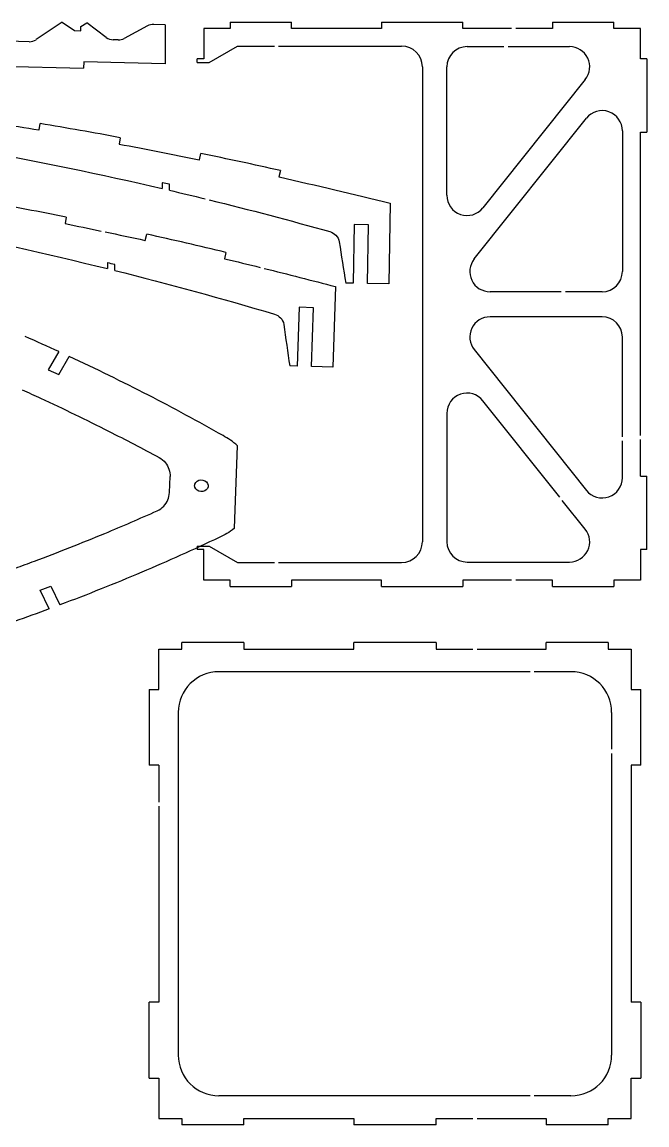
# Model space of a CAD drawing. Header units: millimetres. Extents: x 5 to 892, y -299 to -7.
# Drawn here: x 739.4 to 892, y -281.5 to -12 of the extents above; entities that cross this region are included whole.
import ezdxf

# ---------------------------------------------------------------- set-up
doc = ezdxf.new("R2010")
doc.units = ezdxf.units.MM
doc.layers.get('0').update_dxf_attribs({"linetype": 'CONTINUOUS'})

msp = doc.modelspace()

# ---------------------------------------------------------------- linework, layer by layer
for p, q in [((749.18, -12.01), (742.81, -16.31)), ((749.18, -12.01), (752.2, -14.1)), ((753.71, -13.11), (755.18, -12.17)), ((753.71, -14.14), (753.71, -13.11)), ((759.94, -15.76), (755.18, -12.17)), ((770, -12.96), (764.3, -16.03)), ((774.31, -12.67), (771.53, -12.6)), ((774.31, -12.67), (774.31, -22.21)), ((790.23, -12.01), (790.23, -13.6)), ((790.23, -12.01), (805.22, -12.01)), ((805.22, -13.6), (805.22, -12.01)), ((827.16, -12.01), (827.16, -13.6)), ((827.16, -12.01), (847.04, -12.01)), ((847.04, -13.6), (847.04, -12.01)), ((868.98, -12.01), (868.98, -13.6)), ((868.98, -12.01), (883.98, -12.01)), ((883.98, -13.6), (883.98, -12.01)), ((752.2, -14.1), (753.71, -14.14)), ((783.77, -13.6), (783.77, -21.03)), ((790.23, -13.6), (783.77, -13.6)), ((827.16, -13.6), (805.22, -13.6)), ((858.98, -13.6), (847.04, -13.6)), ((868.98, -13.6), (859.98, -13.6)), ((890.44, -13.6), (883.98, -13.6)), ((890.44, -21.03), (890.44, -13.6)), ((741.09, -16.82), (732.09, -16.59)), ((762.83, -16.38), (761.64, -16.35)), ((785.09, -21.89), (792.02, -17.89)), ((792.02, -17.89), (801.02, -17.89)), ((802.02, -17.89), (832.1, -17.89)), ((848.1, -18.01), (857.1, -18.01)), ((858.1, -18.01), (873.11, -18.01)), ((782.17, -21.89), (782.17, -21.03)), ((783.77, -21.03), (782.17, -21.03)), ((892.04, -21.03), (890.44, -21.03)), ((892.04, -21.03), (892.04, -38.94)), ((734.26, -22.76), (754.37, -23.28)), ((754.41, -21.69), (754.37, -23.28)), ((774.31, -22.21), (754.41, -21.69)), ((782.17, -21.89), (785.09, -21.89)), ((837.16, -22.95), (837.16, -139.02)), ((843.16, -54.34), (843.16, -22.95)), ((876.97, -26.03), (851.97, -57.41)), ((743.5, -38.37), (743.79, -36.81)), ((849.84, -69.91), (877.23, -35.52)), ((763.34, -40.26), (763.05, -41.82)), ((886.04, -38.6), (886.04, -72.98)), ((890.44, -38.94), (892.04, -38.94)), ((890.44, -113.02), (890.44, -38.94)), ((782.71, -45.68), (783.06, -44.13)), ((802.47, -48.3), (802.13, -49.85)), ((773.61, -51.29), (773.59, -52.69)), ((775.35, -53.1), (775.38, -51.64)), ((829.33, -56.3), (828.98, -76)), ((750.16, -59.7), (749.85, -61.25)), ((820.53, -61.47), (820.27, -75.85)), ((824.03, -61.53), (820.53, -61.47)), ((823.77, -75.91), (824.03, -61.53)), ((769.45, -65.39), (769.82, -63.84)), ((789.17, -68.29), (788.8, -69.84)), ((760.27, -70.87), (760.23, -72.27)), ((761.99, -72.71), (762.03, -71.25)), ((815.92, -76.67), (815.28, -96.37)), ((820.27, -75.85), (818.45, -75.81)), ((828.98, -76), (823.77, -75.91)), ((871.1, -77.92), (853.7, -77.92)), ((881.1, -77.92), (872.1, -77.92)), ((807.04, -81.71), (806.58, -96.09)), ((810.54, -81.82), (807.04, -81.71)), ((810.08, -96.2), (810.54, -81.82)), ((881.1, -84.04), (853.7, -84.04)), ((886.04, -113.37), (886.04, -88.98)), ((748.35, -92.55), (745.76, -96.99)), ((748.32, -98.15), (750.9, -93.73)), ((849.84, -92.06), (877.23, -126.45)), ((745.76, -96.99), (748.32, -98.15)), ((806.58, -96.09), (804.75, -96.03)), ((815.28, -96.37), (810.08, -96.2)), ((870.74, -128.12), (851.97, -104.55)), ((843.16, -107.63), (843.16, -139.02)), ((791.27, -135.73), (792.03, -115.58)), ((886.04, -123.37), (886.04, -114.37)), ((890.44, -123.02), (890.44, -114.02)), ((775.36, -127.01), (775.51, -123.09)), ((890.44, -123.02), (892.04, -123.02)), ((892.04, -140.94), (892.04, -123.02)), ((876.97, -135.94), (871.36, -128.9)), ((782.17, -140.08), (782.17, -140.94)), ((782.17, -140.08), (785.09, -140.08)), ((785.09, -140.08), (792.02, -144.08)), ((783.77, -140.94), (782.17, -140.94)), ((783.77, -148.37), (783.77, -140.94)), ((892.04, -140.94), (890.44, -140.94)), ((890.44, -140.94), (890.44, -148.37)), ((792.02, -144.08), (801.02, -144.08)), ((802.02, -144.08), (832.1, -144.08)), ((848.1, -143.96), (873.11, -143.96)), ((743.74, -150.81), (746.38, -149.85)), ((745.99, -155.43), (743.74, -150.81)), ((746.38, -149.85), (748.62, -154.44)), ((790.23, -148.37), (783.77, -148.37)), ((790.23, -149.96), (790.23, -148.37)), ((790.23, -149.96), (805.22, -149.96)), ((827.16, -148.37), (805.22, -148.37)), ((805.22, -148.37), (805.22, -149.96)), ((827.16, -149.96), (827.16, -148.37)), ((827.16, -149.96), (847.04, -149.96)), ((858.98, -148.37), (847.04, -148.37)), ((847.04, -148.37), (847.04, -149.96)), ((868.98, -148.37), (859.98, -148.37)), ((868.98, -149.96), (868.98, -148.37)), ((868.98, -149.96), (883.98, -149.96)), ((890.44, -148.37), (883.98, -148.37)), ((883.98, -148.37), (883.98, -149.96)), ((778.41, -165.25), (778.41, -163.66)), ((793.53, -163.66), (778.41, -163.66)), ((793.53, -163.66), (793.53, -165.25)), ((820.41, -165.25), (820.41, -163.66)), ((840.53, -163.66), (820.41, -163.66)), ((840.53, -163.66), (840.53, -165.25)), ((867.41, -165.25), (867.41, -163.66)), ((882.53, -163.66), (867.41, -163.66)), ((882.53, -163.66), (882.53, -165.25)), ((772.79, -165.25), (778.41, -165.25)), ((772.79, -175.12), (772.79, -165.25)), ((793.53, -165.25), (820.41, -165.25)), ((840.53, -165.25), (849.53, -165.25)), ((850.53, -165.25), (867.41, -165.25)), ((882.53, -165.25), (888.15, -165.25)), ((888.15, -165.25), (888.15, -175.12)), ((863.47, -170.78), (787.47, -170.78)), ((873.47, -170.78), (864.47, -170.78)), ((770.41, -175.12), (770.41, -193.64)), ((770.41, -175.12), (772.79, -175.12)), ((888.15, -175.12), (890.53, -175.12)), ((890.53, -193.64), (890.53, -175.12)), ((777.53, -180.72), (777.53, -264.47)), ((883.41, -180.72), (883.41, -189.72)), ((883.41, -190.72), (883.41, -264.47)), ((772.79, -193.64), (770.41, -193.64)), ((772.79, -193.64), (772.79, -202.64)), ((890.53, -193.64), (888.15, -193.64)), ((888.15, -193.64), (888.15, -251.55)), ((772.79, -203.64), (772.79, -251.55)), ((770.41, -270.07), (770.41, -251.55)), ((772.79, -251.55), (770.41, -251.55)), ((890.53, -251.55), (888.15, -251.55)), ((890.53, -251.55), (890.53, -270.07)), ((770.41, -270.07), (772.79, -270.07)), ((772.79, -270.07), (772.79, -279.94)), ((888.15, -270.07), (890.53, -270.07)), ((888.15, -279.94), (888.15, -270.07)), ((863.47, -274.41), (787.47, -274.41)), ((873.47, -274.41), (864.47, -274.41)), ((772.79, -279.94), (778.41, -279.94)), ((778.41, -279.94), (778.41, -281.53)), ((793.53, -279.94), (820.41, -279.94)), ((793.53, -281.53), (793.53, -279.94)), ((820.41, -279.94), (820.41, -281.53)), ((840.53, -281.53), (840.53, -279.94)), ((840.53, -279.94), (849.53, -279.94)), ((850.53, -279.94), (867.41, -279.94)), ((867.41, -279.94), (867.41, -281.53)), ((882.53, -279.94), (888.15, -279.94)), ((882.53, -281.53), (882.53, -279.94)), ((793.53, -281.53), (778.41, -281.53)), ((840.53, -281.53), (820.41, -281.53)), ((882.53, -281.53), (867.41, -281.53))]:
    msp.add_line(p, q)
for centre, radius, start, end in [((771.45, -15.66), 3.06, 88.5217, 118.2666), ((761.71, -13.41), 2.94, 232.9969, 268.5217), ((762.91, -13.44), 2.94, 268.5217, 298.2666), ((741.17, -13.88), 2.94, 268.5217, 304.0465), ((832.1, -22.95), 5.06, 0, 90), ((848.1, -22.95), 4.94, 90, 180), ((873.11, -22.95), 4.94, -38.5404, 90), ((881.1, -38.6), 4.94, 0, 141.4596), ((848.1, -54.34), 4.94, 180, 321.4596), ((853.7, -72.98), 4.94, 141.4596, 270), ((881.1, -72.98), 4.94, 270, 360), ((853.7, -88.98), 4.94, 90, 218.5404), ((881.1, -88.98), 4.94, 0, 90), ((848.1, -107.63), 4.94, 38.5404, 180), ((881.1, -123.37), 4.94, 218.5404, 360), ((873.11, -139.02), 4.94, -90, 38.5404), ((832.1, -139.02), 5.06, 270, 360), ((848.1, -139.02), 4.94, 180, 270), ((787.47, -180.72), 9.94, 90, 180), ((873.47, -180.72), 9.94, 0, 90), ((787.47, -264.47), 9.94, 180, 270), ((873.47, -264.47), 9.94, -90, 0)]:
    msp.add_arc(centre, radius, start, end)
for points in [[(681.78, -36.31), (712.83, -40.11), (743.56, -45.68), (773.59, -52.69)], [(763.34, -40.26), (756.85, -39.05), (750.33, -37.9), (743.79, -36.81)], [(802.47, -48.3), (796.03, -46.85), (789.56, -45.46), (783.06, -44.13)], [(775.35, -53.1), (778.28, -53.79), (781.19, -54.49), (784.1, -55.21)], [(668.66, -54.59), (699.66, -58.83), (730.3, -64.83), (760.23, -72.27)], [(750.16, -59.7), (743.68, -58.39), (737.18, -57.15), (730.66, -55.97)], [(785.07, -55.45), (794.99, -57.89), (804.82, -60.49), (814.56, -63.23)], [(789.17, -68.29), (782.75, -66.75), (776.3, -65.27), (769.82, -63.84)], [(816.85, -65.72), (817.38, -69.08), (817.91, -72.45), (818.45, -75.81)], [(761.99, -72.71), (775.16, -76.01), (788.19, -79.58), (801.05, -83.39)], [(798.52, -72.21), (804.35, -73.65), (810.15, -75.14), (815.92, -76.67)], [(803.3, -85.91), (803.78, -89.28), (804.27, -92.66), (804.75, -96.03)], [(748.35, -92.55), (745.62, -91.3), (742.88, -90.07), (740.14, -88.86)], [(745.99, -155.43), (743.17, -156.47), (740.35, -157.5), (737.53, -158.5)]]:
    msp.add_open_spline(points, degree=3)
for points, knots in [([(733.6, -36.77), (736.88, -37.28), (740.16, -37.81), (743.44, -38.36), (743.46, -38.36), (743.48, -38.37), (743.5, -38.37)], [38.6022011, 38.6022011, 38.6022011, 38.6022011, 39.5614414, 39.5614414, 39.5614414, 39.5671117, 39.5671117, 39.5671117, 39.5671117]), ([(763.05, -41.82), (763.07, -41.83), (763.09, -41.83), (763.11, -41.83), (769.65, -43.05), (776.17, -44.33), (782.65, -45.67), (782.67, -45.67), (782.69, -45.67), (782.71, -45.68)], [41.482572, 41.482572, 41.482572, 41.482572, 41.488367, 41.488367, 41.488367, 43.416271, 43.416271, 43.416271, 43.421991, 43.421991, 43.421991, 43.421991]), ([(802.13, -49.85), (802.15, -49.86), (802.17, -49.86), (802.18, -49.87), (811.3, -51.91), (820.35, -54.06), (829.33, -56.3)], [45.353589, 45.353589, 45.353589, 45.353589, 45.359436, 45.359436, 45.359436, 48.092037, 48.092037, 48.092037, 48.092037]), ([(775.38, -51.64), (775.36, -51.64), (775.35, -51.63), (775.33, -51.63), (774.78, -51.52), (774.23, -51.41), (773.68, -51.3), (773.66, -51.3), (773.64, -51.29), (773.61, -51.29)], [4.7092627, 4.7092627, 4.7092627, 4.7092627, 4.7138445, 4.7138445, 4.7138445, 4.8672326, 4.8672326, 4.8672326, 4.8737907, 4.8737907, 4.8737907, 4.8737907]), ([(749.85, -61.25), (749.87, -61.26), (749.89, -61.26), (749.91, -61.27), (752.83, -61.85), (755.75, -62.45), (758.66, -63.07)], [41.4825723, 41.4825723, 41.4825723, 41.4825723, 41.4883668, 41.4883668, 41.4883668, 42.3529222, 42.3529222, 42.3529222, 42.3529222]), ([(759.64, -63.27), (762.9, -63.96), (766.15, -64.66), (769.39, -65.37), (769.41, -65.38), (769.43, -65.38), (769.45, -65.39)], [42.4497251, 42.4497251, 42.4497251, 42.4497251, 43.4162709, 43.4162709, 43.4162709, 43.4219915, 43.4219915, 43.4219915, 43.4219915]), ([(814.56, -63.23), (815.13, -63.39), (815.66, -63.71), (816.05, -64.12), (816.45, -64.54), (816.75, -65.12), (816.85, -65.72)], [1.4800276, 1.4800276, 1.4800276, 1.4800276, 1.645054, 1.645054, 1.645054, 1.8145832, 1.8145832, 1.8145832, 1.8145832]), ([(788.8, -69.84), (788.82, -69.84), (788.84, -69.85), (788.86, -69.85), (791.76, -70.55), (794.66, -71.25), (797.55, -71.97)], [45.3535888, 45.3535888, 45.3535888, 45.3535888, 45.3594364, 45.3594364, 45.3594364, 46.2323764, 46.2323764, 46.2323764, 46.2323764]), ([(762.03, -71.25), (762.02, -71.24), (762, -71.24), (761.98, -71.24), (761.44, -71.12), (760.89, -71), (760.34, -70.88), (760.32, -70.88), (760.3, -70.87), (760.27, -70.87)], [4.7092627, 4.7092627, 4.7092627, 4.7092627, 4.7138445, 4.7138445, 4.7138445, 4.8672326, 4.8672326, 4.8672326, 4.8737907, 4.8737907, 4.8737907, 4.8737907]), ([(801.05, -83.39), (801.62, -83.56), (802.14, -83.88), (802.52, -84.3), (802.92, -84.73), (803.21, -85.31), (803.3, -85.91)], [1.4800276, 1.4800276, 1.4800276, 1.4800276, 1.645054, 1.645054, 1.645054, 1.8145832, 1.8145832, 1.8145832, 1.8145832]), ([(792.03, -115.58), (790.8, -114.41), (789.72, -113.8), (788.46, -113.08), (782.45, -109.65), (776.36, -106.36), (770.22, -103.19), (763.88, -99.93), (757.41, -96.76), (750.9, -93.73)], [1.15231, 1.15231, 1.15231, 1.15231, 1.720476, 1.720476, 1.720476, 4.439743, 4.439743, 4.439743, 7.244191, 7.244191, 7.244191, 7.244191]), ([(739.36, -101.87), (740.12, -102.21), (740.88, -102.56), (741.64, -102.91), (742.4, -103.25), (743.15, -103.6), (743.9, -103.95)], [0, 0, 0, 0, 0.2509012, 0.2509012, 0.2509012, 0.499991, 0.499991, 0.499991, 0.499991]), ([(743.9, -103.95), (749.47, -106.53), (755.03, -109.21), (760.5, -111.98), (764.67, -114.08), (768.78, -116.24), (772.87, -118.45)], [0, 0, 0, 0, 1.841228, 1.841228, 1.841228, 3.242118, 3.242118, 3.242118, 3.242118]), ([(772.87, -118.45), (773.45, -118.76), (773.96, -119.19), (774.37, -119.7), (774.76, -120.17), (775.06, -120.71), (775.25, -121.29), (775.45, -121.87), (775.53, -122.48), (775.51, -123.09)], [0, 0, 0, 0, 0.1953222, 0.1953222, 0.1953222, 0.3763615, 0.3763615, 0.3763615, 0.5574007, 0.5574007, 0.5574007, 0.5574007]), ([(781.51, -125.28), (781.49, -125.85), (781.91, -126.43), (782.52, -126.66), (783.14, -126.89), (783.91, -126.76), (784.37, -126.35), (784.83, -125.93), (784.95, -125.27), (784.67, -124.74), (784.38, -124.22), (783.71, -123.87), (783.04, -123.9), (782.38, -123.94), (781.77, -124.36), (781.58, -124.91), (781.54, -125.03), (781.52, -125.15), (781.51, -125.28)], [-3.141593, -3.141593, -3.141593, -3.141593, -1.936317, -1.936317, -1.936317, -0.733665, -0.733665, -0.733665, 0.476936, 0.476936, 0.476936, 1.678663, 1.678663, 1.678663, 2.880354, 2.880354, 2.880354, 3.141593, 3.141593, 3.141593, 3.141593]), ([(772.38, -131.44), (772.98, -131.17), (773.52, -130.79), (773.98, -130.31), (774.4, -129.87), (774.73, -129.35), (774.97, -128.79), (775.21, -128.23), (775.34, -127.62), (775.36, -127.01)], [0, 0, 0, 0, 0.1953222, 0.1953222, 0.1953222, 0.3763615, 0.3763615, 0.3763615, 0.5574007, 0.5574007, 0.5574007, 0.5574007]), ([(742.41, -143.73), (748.16, -141.58), (753.9, -139.32), (759.57, -136.97), (763.88, -135.18), (768.14, -133.34), (772.38, -131.44)], [0, 0, 0, 0, 1.841228, 1.841228, 1.841228, 3.242118, 3.242118, 3.242118, 3.242118]), ([(791.27, -135.73), (789.96, -136.81), (788.84, -137.34), (787.53, -137.96), (781.28, -140.93), (774.96, -143.76), (768.59, -146.46), (762.03, -149.24), (755.34, -151.91), (748.62, -154.44)], [1.15231, 1.15231, 1.15231, 1.15231, 1.720476, 1.720476, 1.720476, 4.439743, 4.439743, 4.439743, 7.244191, 7.244191, 7.244191, 7.244191]), ([(737.72, -145.47), (738.51, -145.18), (739.29, -144.89), (740.08, -144.6), (740.86, -144.31), (741.63, -144.02), (742.41, -143.73)], [0, 0, 0, 0, 0.2509012, 0.2509012, 0.2509012, 0.499991, 0.499991, 0.499991, 0.499991])]:
    msp.add_open_spline(points, degree=3, knots=knots)

doc.saveas('drawing.dxf')
